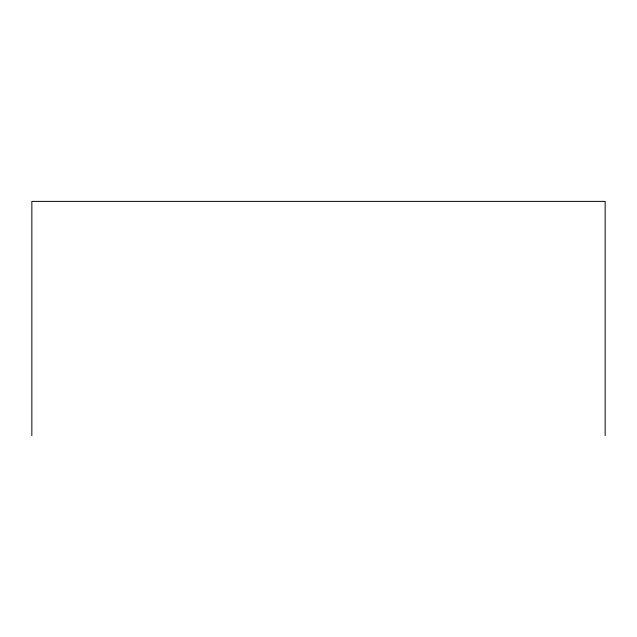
<?xml version="1.0" encoding="UTF-8"?>
<svg xmlns="http://www.w3.org/2000/svg" width="637" height="637" viewBox="0 0 637 637"><rect width="100%" height="100%" fill="white"/><g stroke="black" fill="none" stroke-linecap="round" stroke-linejoin="round"><path stroke-width="0.96" d="M605.15 435.612L605.15 201.388L31.85 201.388L31.85 435.612"/></g></svg>
